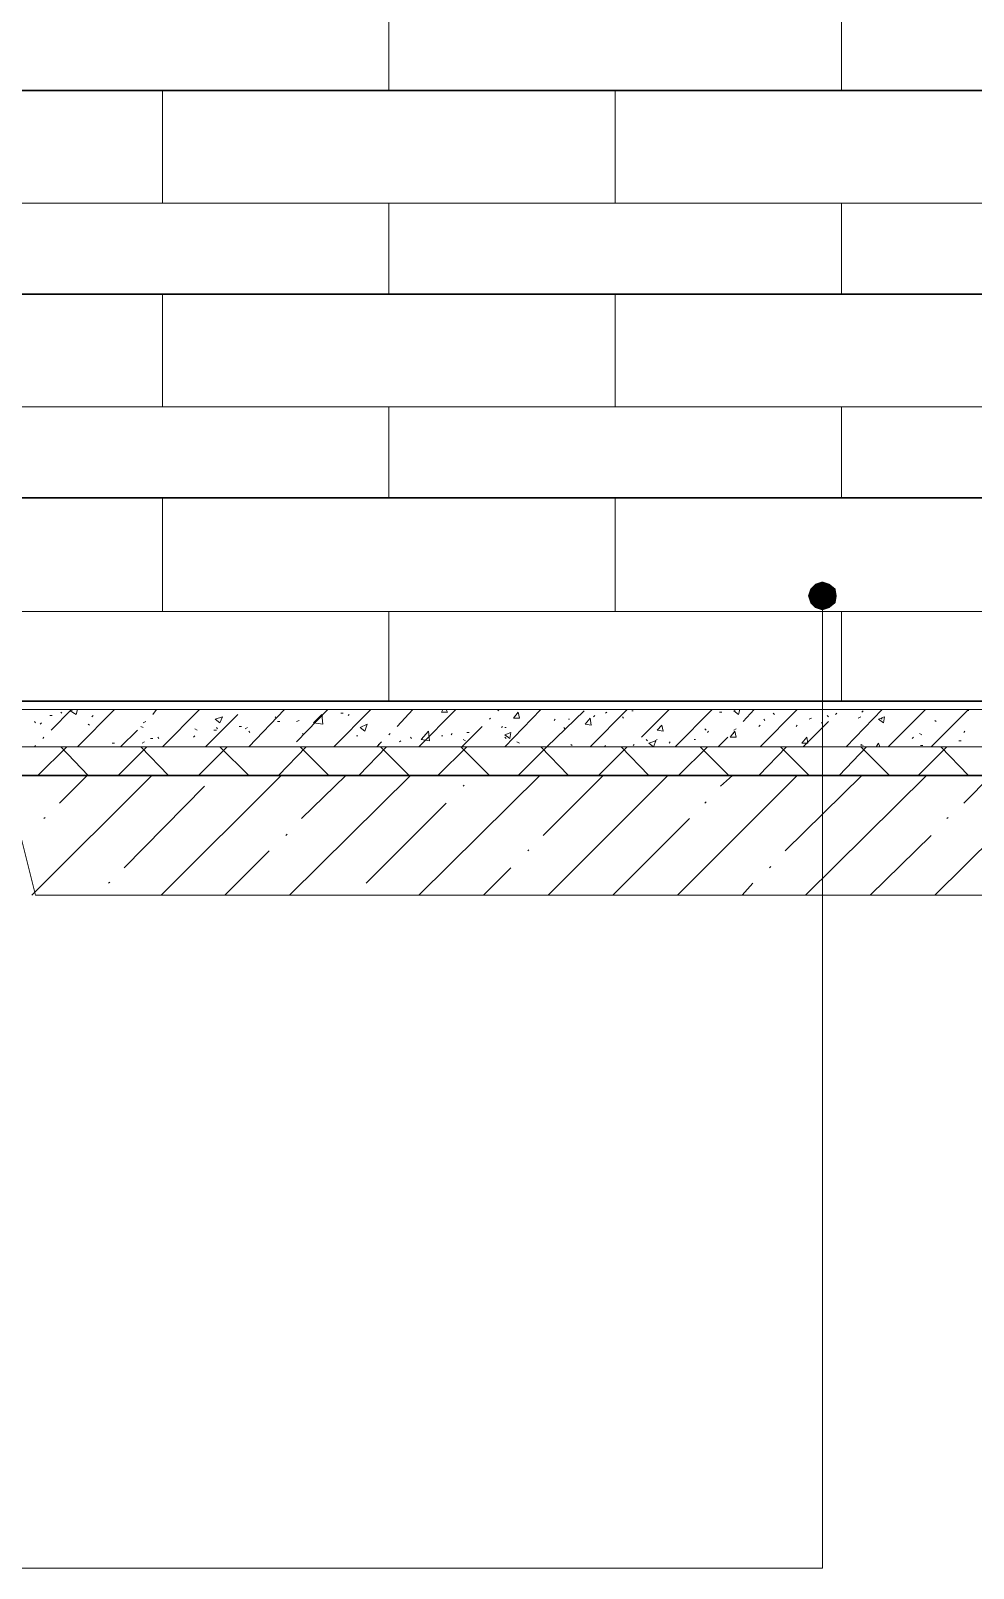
# Model space of a CAD drawing. Header units: millimetres. Extents: x -356862 to 418287, y 0 to 839748.
# Drawn here: x 347192 to 348858, y 773634 to 776352 of the extents above; entities that cross this region are included whole.
import ezdxf

# ---------------------------------------------------------------- set-up
doc = ezdxf.new("R2010")
doc.units = ezdxf.units.MM
doc.layers.add('PDF _Геометрия', color=7, linetype='Continuous', true_color=0xbababa)
doc.layers.add('PDF _Сплошная заливка', color=7, linetype='Continuous', true_color=0xf50000)

msp = doc.modelspace()

# ---------------------------------------------------------------- linework, layer by layer
at = {"layer": 'PDF _Геометрия', "color": 19, "lineweight": 30, "true_color": 0x442a22}
for points in [[(341948.5227, 776606.6353), (350500.9421, 776606.6353), (350500.9421, 776246.7562), (341948.5227, 776246.7562)], [(341948.5227, 776246.7562), (350500.9421, 776246.7562), (350500.9421, 775886.8772), (341948.5227, 775886.8772)], [(341948.5227, 775886.8772), (350500.9421, 775886.8772), (350500.9421, 775526.9982), (341948.5227, 775526.9982)], [(341948.5227, 775526.9982), (350500.9421, 775526.9982), (350500.9421, 775167.1191), (341948.5227, 775167.1191)]]:
    msp.add_lwpolyline(points, close=True, dxfattribs=at)
at = {"layer": 'PDF _Геометрия', "color": 19, "lineweight": 5, "true_color": 0x442a22}
for points in [[(341948.5227, 776407.6433), (350500.9421, 776407.6433), (350500.9421, 776246.7562), (341948.5227, 776246.7562)], [(341948.5227, 776047.7643), (350500.9421, 776047.7643), (350500.9421, 775886.8772), (341948.5227, 775886.8772)], [(341948.5227, 775687.8853), (350500.9421, 775687.8853), (350500.9421, 775526.9982), (341948.5227, 775526.9982)], [(341948.5227, 775325.8893), (350500.9421, 775325.8893), (350500.9421, 775167.1191), (341948.5227, 775167.1191)]]:
    msp.add_lwpolyline(points, close=True, dxfattribs=at)
for points in [[(347825.1356, 776246.7562), (347825.1356, 776407.6433)], [(348625.3372, 776246.7562), (348625.3372, 776407.6433)], [(347425.0348, 776047.7643), (347425.0348, 776246.7562)], [(348225.2364, 776047.7643), (348225.2364, 776246.7562)], [(347825.1356, 775886.8772), (347825.1356, 776047.7643)], [(348625.3372, 775886.8772), (348625.3372, 776047.7643)], [(347425.0348, 775687.8853), (347425.0348, 775886.8772)], [(348225.2364, 775687.8853), (348225.2364, 775886.8772)], [(347825.1356, 775526.9982), (347825.1356, 775687.8853)], [(348625.3372, 775526.9982), (348625.3372, 775687.8853)], [(347425.0348, 775325.8893), (347425.0348, 775526.9982)], [(348225.2364, 775325.8893), (348225.2364, 775526.9982)], [(347825.1356, 775167.1191), (347825.1356, 775325.8893)], [(348625.3372, 775167.1191), (348625.3372, 775325.8893)]]:
    msp.add_lwpolyline(points, dxfattribs=at)
at = {"layer": 'PDF _Геометрия', "color": 7, "lineweight": 9}
for points in [[(350500.9421, 776187.482), (350500.9421, 776246.7562), (341400.2364, 776246.7562), (350500.9421, 776246.7562), (350500.9421, 776187.482), (350500.9421, 775886.8772)], [(350500.9421, 775827.603), (350500.9421, 775886.8772), (341400.2364, 775886.8772), (350500.9421, 775886.8772), (350500.9421, 775827.603), (350500.9421, 775526.9982)]]:
    msp.add_lwpolyline(points, close=True, dxfattribs=at)
for points in [[(341400.2364, 775526.9982), (350500.9421, 775526.9982), (350500.9421, 775467.724), (350500.9421, 775167.1191), (350500.9421, 775226.3933), (350500.9421, 775287.7844), (352302.4542, 775287.7844)], [(352302.4542, 775152.3006), (341400.2364, 775152.3006)], [(344550.2364, 775167.1191), (345049.8332, 775167.1191), (350001.3453, 775167.1191), (350500.9421, 775167.1191), (352302.4542, 775167.1191), (352001.8493, 775167.1191), (352302.4542, 775167.1191), (352001.8493, 775167.1191), (352302.4542, 775167.1191), (352001.8493, 775167.1191), (349000.0348, 775167.1191), (348801.0429, 775167.1191), (348301.4461, 775167.1191), (345049.8332, 775167.1191), (344550.2364, 775167.1191)], [(348301.4461, 775167.1191), (348801.0429, 775167.1191), (348301.4461, 775167.1191)], [(352302.4542, 775086.6756), (341400.2364, 775086.6756)]]:
    msp.add_lwpolyline(points, dxfattribs=at)
at = {"layer": 'PDF _Геометрия', "color": 251, "lineweight": 20, "true_color": 0x545454}
msp.add_lwpolyline([(348591.4663, 775328.0062), (348591.4663, 775304.7199), (348591.4663, 773634.4578), (348498.3211, 773634.4578), (344543.8856, 773634.4578)], dxfattribs=at)
at = {"layer": 'PDF _Геометрия', "color": 7, "lineweight": 30}
msp.add_lwpolyline([(353216.9703, 775167.1191), (352501.4461, 775167.1191), (352501.4461, 775035.8691), (353216.9703, 775035.8691), (341148.3211, 775035.8691), (341148.3211, 774824.1756)], dxfattribs=at)
msp.add_lwpolyline([(341400.2364, 775035.8691), (352302.4542, 775035.8691), (352302.4542, 775167.1191), (341400.2364, 775167.1191)], close=True, dxfattribs=at)
at = {"layer": 'PDF _Геометрия', "color": 8, "lineweight": 9, "true_color": 0x808080}
for points in [[(347228.1598, 775116.3127), (347264.1477, 775152.3006)], [(347274.7324, 775152.3006), (347272.6155, 775143.8328), (347262.0308, 775150.1836), (347268.3816, 775152.3006)], [(347274.7324, 775086.6756), (347340.3574, 775152.3006)], [(347408.0993, 775143.8328), (347414.4501, 775152.3006)], [(347425.0348, 775086.6756), (347490.6598, 775152.3006)], [(347577.4542, 775086.6756), (347640.9622, 775152.3006)], [(347662.1316, 775095.1433), (347717.1719, 775152.3006)], [(347727.7566, 775086.6756), (347793.3816, 775152.3006)], [(347784.9138, 775152.3006), (347784.9138, 775152.3006)], [(347839.9542, 775122.6635), (347867.4743, 775152.3006)], [(347878.059, 775086.6756), (347943.684, 775152.3006)], [(347926.7485, 775152.3006), (347928.8655, 775148.0667), (347918.2808, 775148.0667), (347920.3977, 775152.3006)], [(348017.7768, 775150.1836), (348019.8937, 775152.3006)], [(348030.4784, 775086.6756), (348093.9864, 775152.3006)], [(348053.7647, 775035.8691), (348104.5711, 775086.6756), (348170.1961, 775150.1836)], [(348180.7808, 775086.6756), (348246.4058, 775152.3006)], [(348254.8735, 775150.1836), (348256.9905, 775150.1836)], [(348271.809, 775103.6111), (348320.4985, 775152.3006)], [(348316.2647, 775152.3006), (348318.3816, 775152.3006)], [(348331.0832, 775086.6756), (348396.7082, 775152.3006)], [(348445.3977, 775152.3006), (348443.2808, 775143.8328), (348434.813, 775150.1836), (348439.0469, 775152.3006)], [(348451.7485, 775131.1312), (348470.8009, 775152.3006)], [(348481.3856, 775086.6756), (348547.0106, 775152.3006)], [(348593.5832, 775152.3006), (348593.5832, 775152.3006)], [(348633.805, 775086.6756), (348697.313, 775152.3006)], [(348661.3251, 775148.0667), (348663.4421, 775150.1836)], [(348707.8977, 775086.6756), (348773.5227, 775152.3006)], [(348784.1074, 775086.6756), (348849.7324, 775152.3006), (348849.7324, 775150.1836)], [(347198.5227, 775131.1312), (347200.6397, 775129.0143)], [(347209.1074, 775126.8974), (347211.2243, 775129.0143)], [(347226.0429, 775141.7159), (347230.2768, 775141.7159)], [(347245.0953, 775148.0667), (347247.2122, 775145.9498)], [(347293.7848, 775126.8974), (347295.9018, 775124.7804)], [(347300.1356, 775139.599), (347302.2526, 775141.7159)], [(347391.1638, 775129.0143), (347395.3977, 775131.1312)], [(347501.2445, 775086.6756), (347558.4018, 775143.8328)], [(347624.0268, 775139.599), (347626.1437, 775137.482)], [(347628.2606, 775131.1312), (347632.4945, 775131.1312)], [(347662.1316, 775131.1312), (347666.3655, 775133.2482)], [(347740.4582, 775145.9498), (347744.6921, 775145.9498)], [(347753.1598, 775141.7159), (347755.2768, 775143.8328)], [(348002.9582, 775135.3651), (348005.0751, 775137.482)], [(348117.2727, 775133.2482), (348119.3897, 775135.3651)], [(348142.6759, 775135.3651), (348144.7929, 775135.3651)], [(348187.1316, 775139.599), (348189.2485, 775141.7159)], [(348208.3009, 775145.9498), (348210.4179, 775148.0667)], [(348237.938, 775139.599), (348240.055, 775137.482)], [(348409.4098, 775148.0667), (348413.6437, 775148.0667)], [(348479.2687, 775122.6635), (348481.3856, 775124.7804)], [(348487.7364, 775135.3651), (348489.8534, 775133.2482)], [(348504.6719, 775145.9498), (348506.7888, 775143.8328)], [(348544.8937, 775122.6635), (348547.0106, 775124.7804)], [(348557.5953, 775086.6756), (348602.0509, 775131.1312)], [(348568.18, 775135.3651), (348572.4138, 775137.482)], [(348589.3493, 775129.0143), (348591.4663, 775129.0143)], [(348599.934, 775141.7159), (348602.0509, 775139.599)], [(348614.7526, 775143.8328), (348616.8695, 775145.9498)], [(348654.9743, 775137.482), (348659.2082, 775139.599)], [(348695.1961, 775137.482), (348697.313, 775135.3651)], [(348790.4582, 775133.2482), (348792.5751, 775131.1312)], [(347213.3413, 775101.4941), (347215.4582, 775103.6111)], [(347350.9421, 775086.6756), (347380.5792, 775116.3127)], [(347386.93, 775122.6635), (347391.1638, 775120.5465)], [(347403.8655, 775101.4941), (347408.0993, 775101.4941)], [(347416.5671, 775103.6111), (347418.684, 775101.4941)], [(347480.0751, 775103.6111), (347482.1921, 775105.728)], [(347482.1921, 775118.4296), (347486.4259, 775116.3127)], [(347516.063, 775116.3127), (347520.2969, 775116.3127)], [(347520.2969, 775120.5465), (347522.4138, 775118.4296)], [(347560.5187, 775122.6635), (347564.7526, 775122.6635)], [(347571.1034, 775118.4296), (347575.3372, 775120.5465)], [(347577.4542, 775114.1957), (347579.5711, 775112.0788)], [(347672.7163, 775109.9619), (347674.8332, 775107.8449)], [(347767.9784, 775105.728), (347770.0953, 775105.728)], [(347825.1356, 775107.8449), (347827.2526, 775109.9619)], [(347844.188, 775095.1433), (347846.305, 775097.2603)], [(347863.2405, 775103.6111), (347865.3574, 775101.4941)], [(347918.2808, 775105.728), (347920.3977, 775105.728)], [(347935.2163, 775107.8449), (347937.3332, 775109.9619)], [(347954.2687, 775086.6756), (347990.2566, 775122.6635)], [(347956.3856, 775099.3772), (347960.6195, 775097.2603)], [(347962.7364, 775112.0788), (347966.9703, 775112.0788)], [(348024.1276, 775120.5465), (348026.2445, 775122.6635)], [(348030.4784, 775120.5465), (348032.5953, 775120.5465)], [(348030.4784, 775103.6111), (348032.5953, 775101.4941)], [(348134.2082, 775120.5465), (348136.3251, 775118.4296)], [(348280.2768, 775099.3772), (348282.3937, 775097.2603)], [(348295.0953, 775097.2603), (348299.3292, 775099.3772)], [(348364.9542, 775099.3772), (348367.0711, 775099.3772)], [(348384.0066, 775118.4296), (348386.1235, 775116.3127)], [(348388.2405, 775112.0788), (348390.3574, 775114.1957)], [(348407.2929, 775086.6756), (348424.2284, 775103.6111)], [(348430.5792, 775107.8449), (348434.813, 775109.9619)], [(348434.813, 775116.3127), (348439.0469, 775118.4296)], [(348750.2364, 775101.4941), (348752.3534, 775103.6111)], [(348762.938, 775109.9619), (348767.1719, 775107.8449)], [(348832.7969, 775097.2603), (348837.0308, 775097.2603)], [(348841.2647, 775112.0788), (348843.3816, 775114.1957)], [(347198.5227, 775086.6756), (347200.6397, 775088.7925)], [(347204.8735, 775035.8691), (347255.68, 775086.6756)], [(347293.7848, 775035.8691), (347245.0953, 775086.6756)], [(347291.6679, 775086.6756), (347295.9018, 775086.6756)], [(347336.1235, 775093.0264), (347340.3574, 775093.0264)], [(347346.7082, 775035.8691), (347397.5147, 775086.6756)], [(347435.6195, 775035.8691), (347386.93, 775086.6756)], [(347389.0469, 775093.0264), (347393.2808, 775095.1433)], [(347488.5429, 775035.8691), (347539.3493, 775086.6756)], [(347577.4542, 775035.8691), (347526.6477, 775086.6756)], [(347630.3776, 775035.8691), (347679.0671, 775086.6756)], [(347719.2888, 775035.8691), (347668.4824, 775086.6756)], [(347772.2122, 775035.8691), (347820.9018, 775086.6756)], [(347803.9663, 775086.6756), (347812.434, 775095.1433)], [(347806.0832, 775090.9094), (347808.2001, 775090.9094)], [(347861.1235, 775035.8691), (347810.3171, 775086.6756)], [(347911.93, 775035.8691), (347962.7364, 775086.6756)], [(348002.9582, 775035.8691), (347952.1518, 775086.6756)], [(348051.6477, 775095.1433), (348055.8816, 775093.0264)], [(348142.6759, 775035.8691), (348093.9864, 775086.6756)], [(348146.9098, 775090.9094), (348149.0268, 775088.7925)], [(348195.5993, 775035.8691), (348246.4058, 775086.6756)], [(348206.184, 775086.6756), (348208.3009, 775088.7925)], [(348284.5106, 775035.8691), (348235.8211, 775086.6756)], [(348256.9905, 775088.7925), (348259.1074, 775090.9094)], [(348320.4985, 775093.0264), (348322.6155, 775095.1433)], [(348337.434, 775035.8691), (348388.2405, 775086.6756)], [(348426.3453, 775035.8691), (348375.5388, 775086.6756)], [(348479.2687, 775035.8691), (348527.9582, 775086.6756)], [(348568.18, 775035.8691), (348517.3735, 775086.6756)], [(348621.1034, 775035.8691), (348669.7929, 775086.6756)], [(348659.2082, 775088.7925), (348661.3251, 775090.9094)], [(348659.2082, 775090.9094), (348663.4421, 775088.7925)], [(348710.0147, 775035.8691), (348659.2082, 775086.6756)], [(348686.7284, 775086.6756), (348690.9622, 775093.0264), (348693.0792, 775086.6756)], [(348760.8211, 775035.8691), (348811.6276, 775086.6756)], [(348765.055, 775088.7925), (348769.2888, 775088.7925)], [(348849.7324, 775035.8691), (348801.0429, 775086.6756)], [(347194.2888, 774824.1756), (347405.9824, 775035.8691)], [(347242.9784, 774987.1796), (347291.6679, 775035.8691)], [(347357.2929, 774872.8651), (347499.1276, 775016.8167)], [(347422.9179, 774824.1756), (347634.6114, 775035.8691)], [(347649.43, 774824.1756), (347863.2405, 775035.8691)], [(347670.5993, 774959.6594), (347748.9259, 775035.8691)], [(347878.059, 774824.1756), (348091.8695, 775035.8691)], [(347956.3856, 775016.8167), (347958.5026, 775018.9336)], [(348098.2203, 774930.0224), (348204.0671, 775035.8691)], [(348106.688, 774824.1756), (348318.3816, 775035.8691)], [(348335.3171, 774824.1756), (348547.0106, 775035.8691)], [(348411.5268, 775016.8167), (348432.6961, 775035.8691)], [(348525.8413, 774902.5022), (348661.3251, 775035.8691)], [(348561.8292, 774824.1756), (348775.6397, 775035.8691)], [(348790.4582, 774824.1756), (349004.2687, 775035.8691)], [(348841.2647, 774987.1796), (348889.9542, 775035.8691)], [(347784.9138, 774845.3449), (347926.7485, 774987.1796)], [(348384.0066, 774987.1796), (348386.1235, 774989.2965)], [(347215.4582, 774959.6594), (347217.5751, 774961.7764)], [(348811.6276, 774959.6594), (348813.7445, 774961.7764)], [(348221.0026, 774824.1756), (348356.4864, 774959.6594)], [(347643.0792, 774930.0224), (347645.1961, 774932.1393)], [(348676.1437, 774824.1756), (348784.1074, 774930.0224)], [(347535.1155, 774824.1756), (347613.4421, 774902.5022)], [(348070.7001, 774902.5022), (348072.8171, 774904.6191)], [(347992.3735, 774824.1756), (348041.063, 774872.8651)], [(348498.3211, 774872.8651), (348500.438, 774874.982)], [(347329.7727, 774845.3449), (347331.8897, 774847.4619)], [(348449.6316, 774824.1756), (348468.684, 774845.3449)]]:
    msp.add_lwpolyline(points, dxfattribs=at)
for points in [[(347530.8816, 775139.599), (347526.6477, 775129.0143), (347518.18, 775135.3651)], [(347708.7042, 775126.8974), (347691.7687, 775129.0143), (347706.5872, 775143.8328)], [(347787.0308, 775126.8974), (347782.7969, 775114.1957), (347774.3292, 775120.5465)], [(348053.7647, 775148.0667), (348055.8816, 775137.482), (348045.2969, 775137.482)], [(348180.7808, 775137.482), (348182.8977, 775124.7804), (348172.313, 775126.8974)], [(348307.7969, 775124.7804), (348309.9138, 775114.1957), (348299.3292, 775116.3127)], [(348701.5469, 775139.599), (348699.43, 775129.0143), (348690.9622, 775135.3651)], [(347897.1114, 775097.2603), (347882.2929, 775099.3772), (347894.9945, 775114.1957)], [(348041.063, 775112.0788), (348038.9461, 775101.4941), (348030.4784, 775107.8449)], [(348297.2122, 775097.2603), (348292.9784, 775086.6756), (348284.5106, 775093.0264)], [(348436.93, 775114.1957), (348439.0469, 775103.6111), (348428.4622, 775103.6111)], [(348563.9461, 775103.6111), (348566.063, 775093.0264), (348555.4784, 775093.0264)]]:
    msp.add_lwpolyline(points, close=True, dxfattribs=at)
at = {"layer": 'PDF _Геометрия', "color": 7, "lineweight": 5}
msp.add_lwpolyline([(353303.7647, 774824.1756), (353216.9703, 774824.1756), (347200.6397, 774824.1756), (347164.6518, 774968.1272), (347092.6759, 774680.224), (347056.688, 774824.1756), (341040.3574, 774824.1756), (340953.563, 774824.1756)], dxfattribs=at)
at = {"layer": 'PDF _Сплошная заливка', "color": 251, "true_color": 0x545454, "transparency": 33554559}
for points in [[(348578.7647, 775374.5788), (348591.4663, 775353.4094), (348570.2969, 775366.1111)], [(348591.4663, 775378.8127), (348578.7647, 775374.5788), (348591.4663, 775353.4094)], [(348591.4663, 775353.4094), (348604.1679, 775374.5788), (348591.4663, 775378.8127)], [(348614.7526, 775366.1111), (348591.4663, 775353.4094), (348604.1679, 775374.5788)], [(348591.4663, 775353.4094), (348570.2969, 775366.1111), (348566.063, 775353.4094)], [(348566.063, 775353.4094), (348570.2969, 775340.7078), (348591.4663, 775353.4094)], [(348570.2969, 775340.7078), (348591.4663, 775353.4094), (348578.7647, 775332.2401)], [(348591.4663, 775353.4094), (348578.7647, 775332.2401), (348591.4663, 775328.0062)], [(348616.8695, 775353.4094), (348614.7526, 775366.1111), (348591.4663, 775353.4094)], [(348591.4663, 775328.0062), (348604.1679, 775332.2401), (348591.4663, 775353.4094)], [(348604.1679, 775332.2401), (348591.4663, 775353.4094), (348614.7526, 775340.7078)], [(348591.4663, 775353.4094), (348614.7526, 775340.7078), (348616.8695, 775353.4094)]]:
    msp.add_solid(points, dxfattribs=at)

doc.saveas('drawing.dxf')
